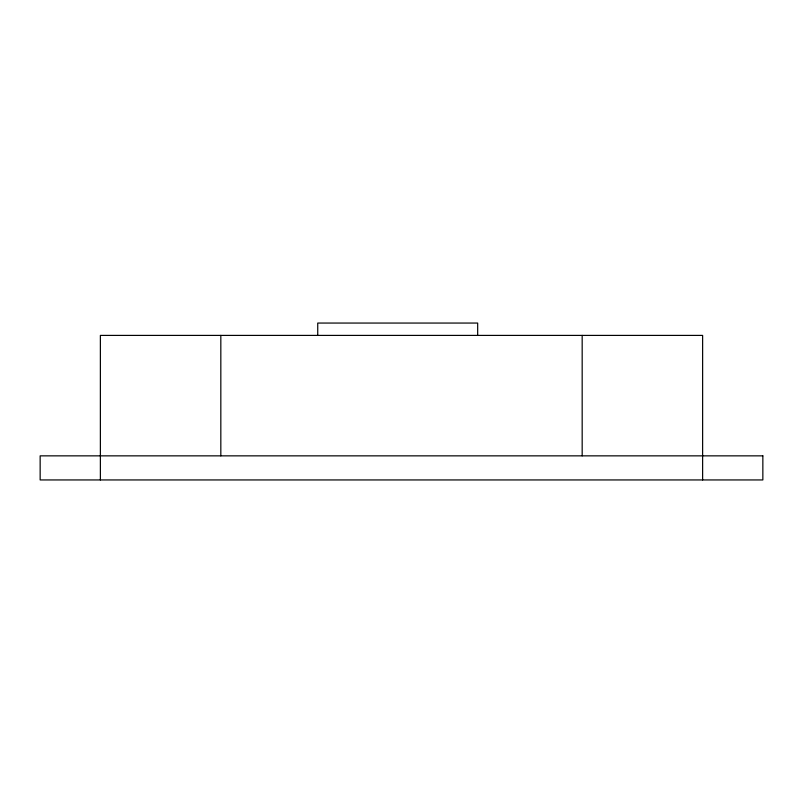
<?xml version="1.0" encoding="UTF-8"?>
<svg xmlns="http://www.w3.org/2000/svg" width="803" height="803" viewBox="0 0 803 803"><rect width="100%" height="100%" fill="white"/><g stroke="black" fill="none" stroke-linecap="round" stroke-linejoin="round"><path stroke-width="1.2" d="M702.625 479.943L702.625 335.403L100.375 335.403L100.375 479.943M582.175 335.403L582.175 455.853M477.675 335.413L477.675 323.057L317.737 323.057L317.737 335.413M220.825 335.403L220.825 455.853M762.85 455.853L40.15 455.853L40.15 479.943L762.85 479.943L762.85 455.853"/></g></svg>
